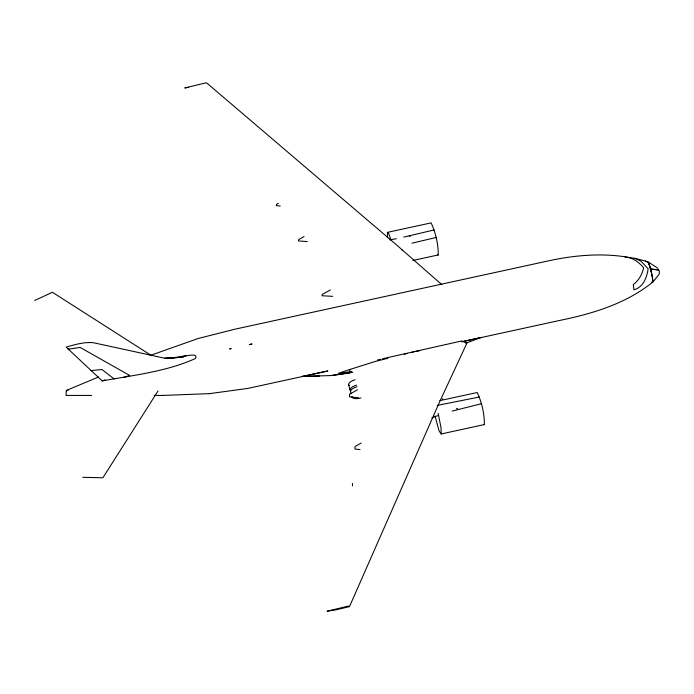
<?xml version="1.0" encoding="UTF-8"?>
<svg xmlns="http://www.w3.org/2000/svg" width="694" height="694" viewBox="0 0 694 694"><rect width="100%" height="100%" fill="white"/><g stroke="black" fill="none" stroke-linecap="round" stroke-linejoin="round"><path stroke-width="1.04" d="M652.195 276.585L650.894 268.847L648.118 261.881L657.999 268.361M387.799 358.312L375.411 361.401L349.837 369.486L349.646 372.99L331.281 375.541L302.133 376.452L327.924 370.952L247.871 388.406L209.458 393.645M647.762 262.54L647.832 262.054L645.255 260.979L635.079 258.368L624.938 256.763C599.078 252.946 572.689 255.513 547.288 261.118L234.824 329.225L198.172 338.49L150.208 355.484M412.956 260.45L438.252 254.932C438.304 244.071 435.685 232.75 431.113 222.895L387.417 232.369L387.452 237.678M435.043 416.07L439.085 430.922L441.176 433.976L441.028 427.66L438.157 413.372M441.176 433.976L484.386 424.555C484.438 413.693 481.81 402.373 477.246 392.518L439.875 400.612M349.498 606.599L348.527 606.044L327.074 611.206L335.905 609.853L349.498 606.599L439.467 402.173L466.915 343.148L461.597 340.988L382.62 358.746M402.19 250.655L402.451 250.057M158.05 390.939L102.877 477.776L82.803 477.325M461.571 341.821L560.327 320.298C592.867 313.671 626.092 303.53 652.351 282.441C653.149 281.079 652.577 279.352 652.438 277.886M442.503 399.067L442.893 398.772M357.427 389.794L349.464 394.392L349.507 396.829L358.538 397.757M361.149 443.041L354.955 446.615L355.007 449.044L360.021 449.565M278.346 203.333L276.55 204.322L276.299 205.65L280.237 205.979M304.05 236.593L298.646 239.577L298.394 240.905L307.26 241.633M330.379 289.953L322.276 294.421L322.025 295.748L332.652 296.347M34.7 300.459L52.423 292.278L150.815 355.181M480.968 337.51L465.917 343.183M98.574 376.998L66.338 390.436L66.069 395.424L91.695 395.424M164.868 358.468L171.331 358L163.801 358.026L93.447 342.732C84.182 341.804 74.961 344.588 66.138 347.13L102.209 380.919L105.054 379.835M431.815 417.831L437.862 415.611M66.32 390.817L68.186 390.175M124.148 377.354L129.665 375.445L80.14 347.434L68.246 349.221L68.758 349.047M456.418 408.783L457.563 408.428M349.837 369.486L338.29 373.355L351.789 371.585M409.486 236.194L410.64 235.891M452.176 411.074L481.367 403.717M404.307 354.2L407.404 353.428M377.458 360.013L380.555 359.249M403.752 237.114L434.106 229.948M411.95 243.195L436.023 237.504M479.962 337.735L463.531 341.37M410.501 352.656L413.581 351.979M415.637 351.537L419.749 350.635M352.778 372.314L331.281 375.541M183.572 356.274C186.209 356.1 198.918 352.561 195.396 358.529C166.213 371.706 133.413 375.185 102.209 380.919M479.407 397.011L437.177 405.417M390.002 239.786L396.387 238.71M186.296 355.692L172.286 357.939L183.285 357.089L164.73 358.477M188.681 87.349L184.76 87.956L206.213 82.794L207.185 83.349L396.742 245.095L441.818 284.653M387.417 232.369L388.614 233.358L391.043 240.176M437.767 254.984L438.252 254.932M90.966 370.657L101.931 369.486L114.215 379.028M483.9 424.607L484.386 424.555M154.094 395.433L163.342 395.407M162.7 395.433L210.317 393.611M301.933 376.426L319.214 376.053L318.52 376.053M652.351 282.441L651.813 281.955M658.649 270.027L650.703 269.02L652.672 279.144L652.516 282.527L659.239 274.113L659.3 271.094L658.632 269.966L650.686 268.96L648.239 262.445L645.255 260.979M624.938 256.763L625.841 257.214C633.188 257.63 639.053 262.462 643.702 267.841C642.132 274.442 638.81 280.515 633.266 284.523L633.917 289.788C643.277 287.359 646.895 277.444 648.144 268.812L641.039 261.204L635.079 258.368M649.792 266.852L651.007 271.293M348.7 384.892L350.166 390.271M351.095 393.68L350.6 391.884A7.99 3.14 -15.2 0 1 357.02 386.714M352.457 483.44L352.509 485.869M360.967 397.905A7.99 3.14 -15.2 0 1 352.005 396.43M350.748 390.948A7.99 3.14 -15.2 0 1 356.577 385.101M349.282 385.569A7.99 3.14 -15.2 0 1 355.111 379.722M231.041 348.622L229.74 348.909L231.041 348.622M251.931 344.024L249.38 344.58L251.931 344.024"/></g></svg>
